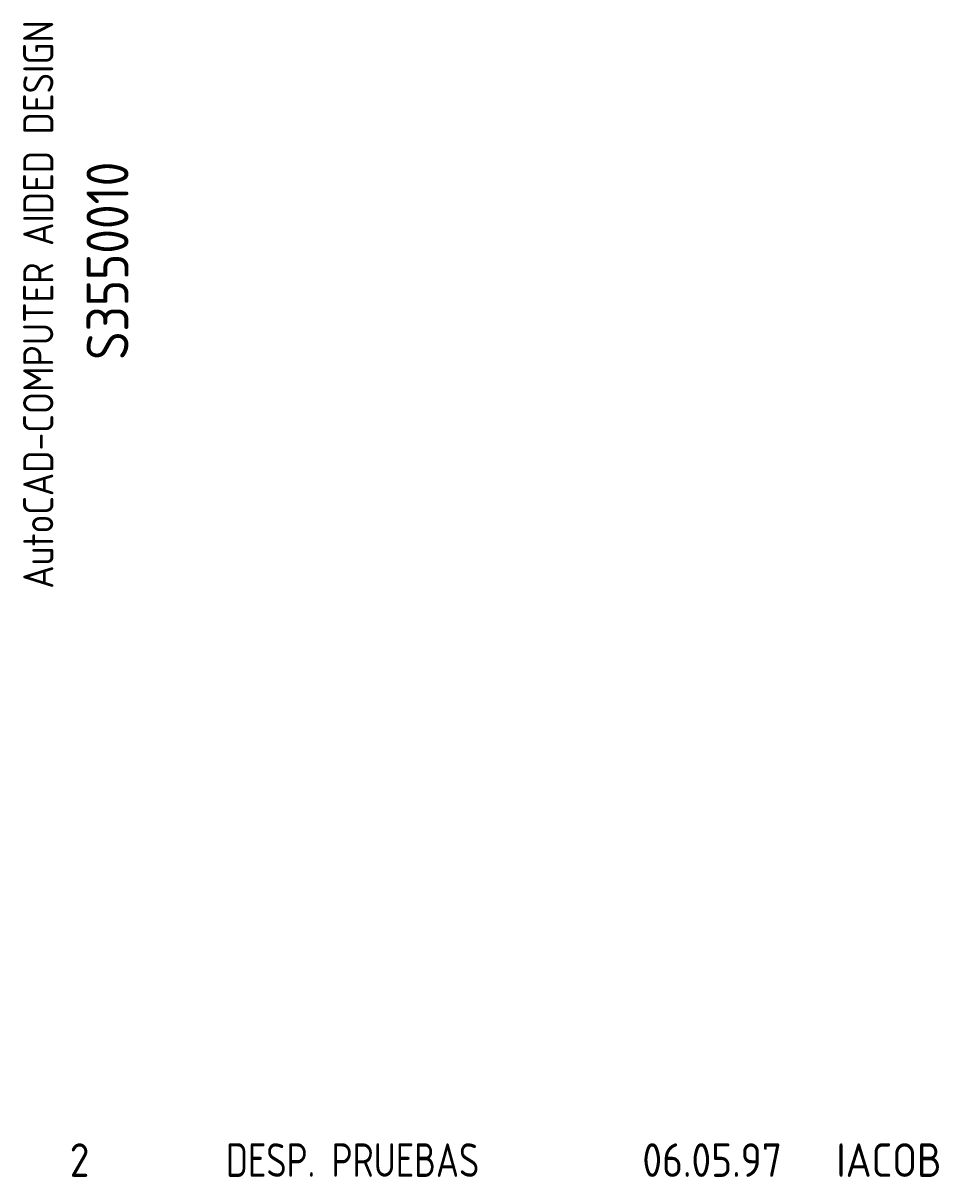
# Model space of a CAD drawing. Extents: x 10 to 414, y 6 to 241.
# Drawn here: x 9.7 to 64.3, y 13.8 to 82.5 of the extents above; entities that cross this region are included whole.
import ezdxf
from ezdxf.enums import TextEntityAlignment as Align

# ---------------------------------------------------------------- set-up
doc = ezdxf.new("R2010")
doc.units = 0
doc.header["$LTSCALE"] = 5
doc.header["$MEASUREMENT"] = 0
doc.layers.get('0').update_dxf_attribs({"linetype": 'CONTINUOUS'})
doc.layers.add('CART', color=7, linetype='CONTINUOUS')
doc.styles.add('DIN', font='DIN.shx', dxfattribs={"width": 0.85})

# ---------------------------------------------------------------- blocks, each defined once
blk = doc.blocks.new('REV2')
at = {"color": 3, "style": 'DIN'}
for s, width, p in [('2', 0.9, (12.45, 13.791)), ('DESP. PRUEBAS', 0.8, (21.762, 13.791)), ('06.05.97', 0.9, (46.592, 13.791)), ('IACOB', 0.9, (58.161, 13.791))]:
    blk.add_text(s, height=2, dxfattribs=dict(at, width=width)).set_placement(p)

msp = doc.modelspace()

# ---------------------------------------------------------------- block references
at = {"linetype": 'Continuous'}
msp.add_blockref('REV2', (0, 0), dxfattribs=at)

# ---------------------------------------------------------------- texts
at = {"layer": 'CART', "color": 1, "style": 'DIN', "width": 0.9}
msp.add_text('AutoCAD-COMPUTER AIDED DESIGN', height=1.8, rotation=90, dxfattribs=at).set_placement((11.474, 48.84))
at = {"layer": 'CART', "color": 3, "style": 'DIN', "width": 0.9, "flags": 1}
msp.add_attdef('S3550010', text='', height=2.5, rotation=90, dxfattribs=at).set_placement((15.951, 68.38), align=Align.CENTER)

doc.saveas('drawing.dxf')
